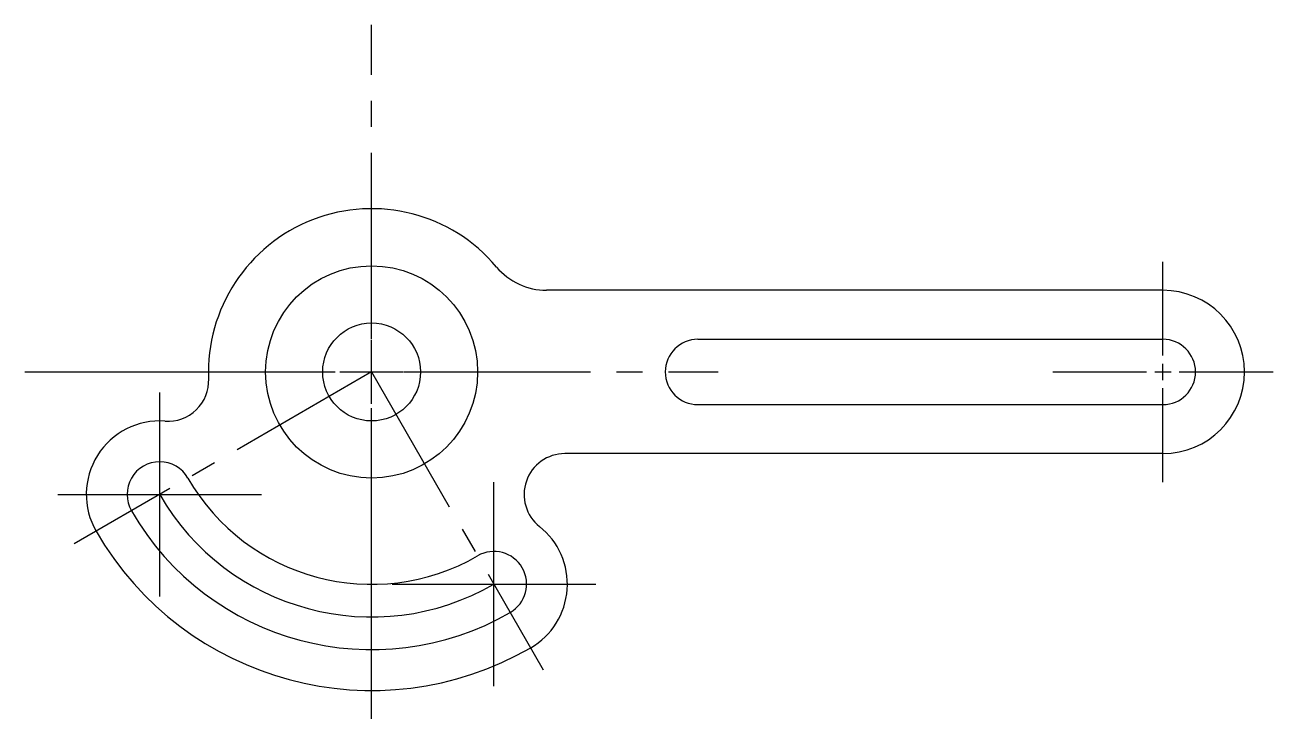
# Model space of a CAD drawing. Header units: millimetres. Extents: x 2119 to 2272, y 1429 to 1514.
import ezdxf

# ---------------------------------------------------------------- set-up
doc = ezdxf.new("R2010")
doc.units = ezdxf.units.MM
doc.linetypes.add('CENTER2', pattern=[28.575, 19.05, -3.175, 3.175, -3.175])

# ---------------------------------------------------------------- blocks, each defined once
blk = doc.blocks.new('*U2')
at = {"color": 0, "linetype": 'CENTER2', "transparency": 16777216}
for p, q in [((0, 4), (0, 23.5)), ((-23.5, 0), (-4, 0)), ((4, 0), (23.5, 0)), ((0, -23.5), (0, -4))]:
    blk.add_line(p, q, dxfattribs=at)
at = {"color": 0, "linetype": 'Continuous', "transparency": 16777216}
for p, q in [((0, -2), (0, 2)), ((-2, 0), (2, 0))]:
    blk.add_line(p, q, dxfattribs=at)
blk = doc.blocks.new('*U3')
at = {"color": 0, "linetype": 'CENTER2', "transparency": 16777216}
for p, q in [((0, 2), (0, 13.5)), ((-13.5, 0), (-2, 0)), ((2, 0), (13.5, 0)), ((0, -13.5), (0, -2))]:
    blk.add_line(p, q, dxfattribs=at)
at = {"color": 0, "linetype": 'Continuous', "transparency": 16777216}
for p, q in [((-1, 0), (1, 0)), ((0, -1), (0, 1))]:
    blk.add_line(p, q, dxfattribs=at)
blk = doc.blocks.new('*U4')
at = {"color": 0, "linetype": 'CENTER2', "transparency": 16777216}
for p, q in [((0, 7.8), (0, 42.5)), ((-42.5, 0), (-7.8, 0)), ((7.8, 0), (42.5, 0)), ((0, -42.5), (0, -7.8))]:
    blk.add_line(p, q, dxfattribs=at)
at = {"color": 0, "linetype": 'Continuous', "transparency": 16777216}
for p, q in [((0, -3.9), (0, 3.9)), ((-3.9, 0), (3.9, 0))]:
    blk.add_line(p, q, dxfattribs=at)
blk = doc.blocks.new('*U5')
at = {"color": 0, "linetype": 'CENTER2', "transparency": 16777216}
for p, q in [((0, 0.8), (0, 7.5)), ((-7.5, 0), (-0.8, 0)), ((0.8, 0), (7.5, 0)), ((0, -7.5), (0, -0.8))]:
    blk.add_line(p, q, dxfattribs=at)
at = {"color": 0, "linetype": 'Continuous', "transparency": 16777216}
for p, q in [((-0.4, 0), (0.4, 0)), ((0, -0.4), (0, 0.4))]:
    blk.add_line(p, q, dxfattribs=at)
blk = doc.blocks.new('*U6')
at = {"color": 0, "linetype": 'CENTER2', "transparency": 16777216}
for p, q in [((0, 0.8), (0, 7.5)), ((-7.5, 0), (-0.8, 0)), ((0.8, 0), (7.5, 0)), ((0, -7.5), (0, -0.8))]:
    blk.add_line(p, q, dxfattribs=at)
at = {"color": 0, "linetype": 'Continuous', "transparency": 16777216}
for p, q in [((-0.4, 0), (0.4, 0)), ((0, -0.4), (0, 0.4))]:
    blk.add_line(p, q, dxfattribs=at)
blk = doc.blocks.new('*U7')
at = {"color": 0, "linetype": 'CENTER2', "transparency": 16777216}
for p, q in [((0, 1.8), (0, 12.5)), ((-12.5, 0), (-1.8, 0)), ((1.8, 0), (12.5, 0)), ((0, -12.5), (0, -1.8))]:
    blk.add_line(p, q, dxfattribs=at)
at = {"color": 0, "linetype": 'Continuous', "transparency": 16777216}
for p, q in [((-0.9, 0), (0.9, 0)), ((0, -0.9), (0, 0.9))]:
    blk.add_line(p, q, dxfattribs=at)
blk = doc.blocks.new('*U8')
at = {"color": 0, "linetype": 'CENTER2', "transparency": 16777216}
for p, q in [((0, 1.8), (0, 12.5)), ((-12.5, 0), (-1.8, 0)), ((1.8, 0), (12.5, 0)), ((0, -12.5), (0, -1.8))]:
    blk.add_line(p, q, dxfattribs=at)
at = {"color": 0, "linetype": 'Continuous', "transparency": 16777216}
for p, q in [((-0.9, 0), (0.9, 0)), ((0, -0.9), (0, 0.9))]:
    blk.add_line(p, q, dxfattribs=at)

msp = doc.modelspace()

# ---------------------------------------------------------------- linework, layer by layer
for p, q in [((2258.41, 1481.7), (2182.86, 1481.7)), ((2201.41, 1475.7), (2258.41, 1475.7)), ((2201.41, 1467.7), (2258.41, 1467.7)), ((2258.41, 1461.7), (2185.1, 1461.7))]:
    msp.add_line(p, q)
at = {"linetype": 'CENTER2'}
for q in [(2124.95, 1450.65), (2182.46, 1435.24)]:
    msp.add_line((2161.41, 1471.7), q, dxfattribs=at)
for radius in [13, 6]:
    msp.add_circle((2161.41, 1471.7), radius)
for centre, radius, start, end in [((2161.41, 1471.7), 20, 40.0052, 182.3748), ((2182.86, 1489.7), 8, 220.0052, 270), ((2258.41, 1471.7), 10, 270, 90), ((2201.41, 1471.7), 4, 90, 270), ((2258.41, 1471.7), 4, 270, 90), ((2136.44, 1470.66), 5, 265.8948, 2.3748), ((2135.43, 1456.7), 9, 85.8948, 210), ((2185.1, 1456.7), 5, 90, 231.6597), ((2135.43, 1456.7), 4, 30, 210), ((2161.41, 1471.7), 26, 210, 300), ((2161.41, 1471.7), 30, 210, 300), ((2161.41, 1471.7), 34, 210, 300), ((2161.41, 1471.7), 39, 210, 300), ((2176.41, 1445.72), 9, 300, 51.6597), ((2176.41, 1445.72), 4, 300, 120)]:
    msp.add_arc(centre, radius, start, end)

# ---------------------------------------------------------------- block references
for name, p in [('*U4', (2161.41, 1471.7)), ('*U2', (2161.41, 1471.7)), ('*U3', (2258.41, 1471.7)), ('*U8', (2135.43, 1456.7)), ('*U5', (2135.43, 1456.7)), ('*U7', (2176.41, 1445.72)), ('*U6', (2176.41, 1445.72))]:
    msp.add_blockref(name, p, dxfattribs=at)

doc.saveas('drawing.dxf')
